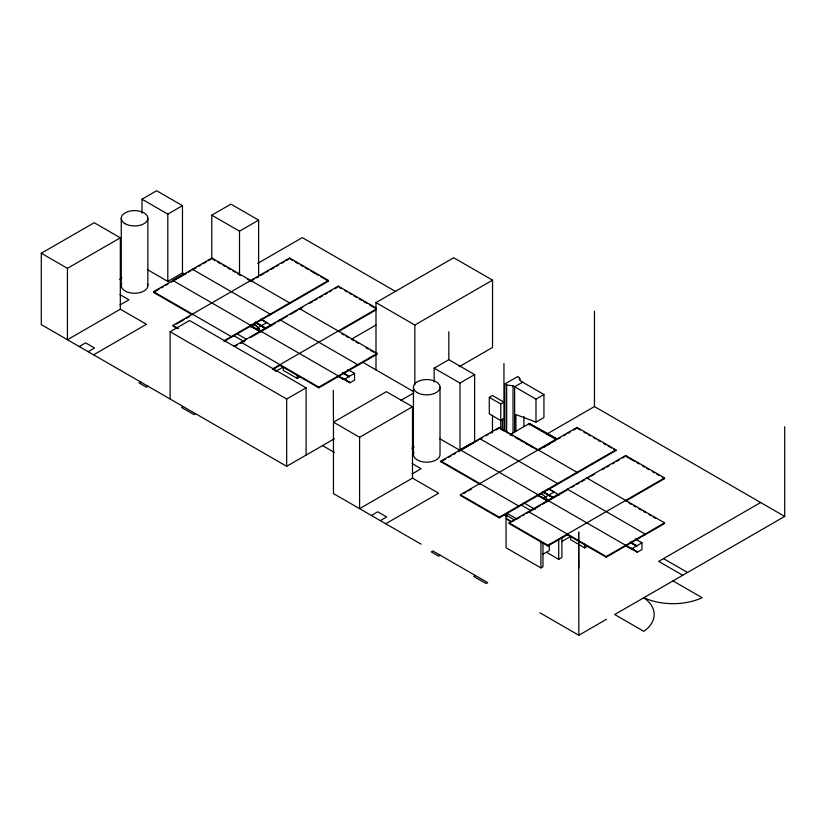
<?xml version="1.0" encoding="UTF-8"?>
<svg xmlns="http://www.w3.org/2000/svg" width="826" height="826" viewBox="0 0 826 826"><rect width="100%" height="100%" fill="white"/><g stroke="black" fill="none" stroke-linecap="round" stroke-linejoin="round"><path stroke-width="1.24" d="M334.427 438.74L286.674 466.308L41.3 324.639L41.3 253.252L94.195 222.721L120.328 237.805L120.328 309.192L67.433 339.734L67.433 268.347L120.328 237.805M142 213.18L142 199.211L156.661 190.744L182.474 205.653L182.474 272.941L167.812 281.408L147.379 269.606M142 199.211L167.812 214.11L182.474 205.653M211.786 258.961L211.786 215.173L230.908 204.136L258.631 220.139L258.631 276.803M119.77 279.343L121.99 278.052M211.786 215.173L239.509 231.177L258.631 220.139M120.007 304.959L128.939 299.807L120.007 294.655M183.207 274.356L172.593 280.561A5.906 3.407 -60 0 1 172.923 280.489L250.722 325.361L250.722 326.063M192.406 314.84L153.533 292.394L153.533 291.692L211.848 258.032L289.606 302.915L289.606 303.617M153.533 292.394L159.088 289.193M161.307 287.902L163.527 286.622M165.747 285.342L167.967 284.061M171.302 282.131L180.749 276.679M181.297 276.359L186.304 273.478M188.524 272.198L190.744 270.907M192.964 269.627L196.299 267.707M198.519 266.426L200.739 265.136M202.959 263.855L206.293 261.935M208.513 260.655L210.733 259.364M79.224 346.538L85.594 342.852L94.515 348.004L88.145 351.69M93.565 354.819L146.46 324.277L120.328 309.192M257.681 263.38L302.295 237.62L395.891 291.661M177.414 328.624L172.975 326.063L172.975 325.361L289.606 258.032L328.48 280.468L328.48 281.17L224.063 341.458M176.299 324.143L184.074 319.652M186.304 318.371L189.629 316.441M247.397 279.25L250.722 281.17L254.057 279.25M256.277 277.97L258.497 276.679M260.727 275.399L264.052 273.478M266.271 272.198L268.502 270.907M270.721 269.627L274.056 267.707M276.276 266.426L278.496 265.136M281.831 263.215L284.051 261.935M286.271 260.655L288.491 259.364M170.115 399.02L170.115 331.722L189.546 320.509L306.105 387.797L306.105 455.095M140.73 382.046L139.129 382.965L146.46 387.198L148.05 386.279M224.063 340.756L328.48 280.468M257.196 328.118L266.757 322.594L261.192 319.373M261.532 325.702L255.967 322.398M233.851 346.404L338.257 286.116L376.026 307.922M260.727 331.278A5.906 3.407 -60 0 0 260.397 331.35L265.538 328.572M271 325.145L265.858 328.397M234.956 346.466L237.176 345.175M240.511 343.255L242.73 341.974M243.288 341.654L245.508 340.364M250.505 337.483L252.735 336.203M253.283 335.883L259.953 332.031M269.947 326.26L260.51 331.711L260.51 331.009L338.257 375.902L338.257 376.604M270.505 325.94L275.502 323.049M277.722 321.768L279.942 320.488M280.499 320.168L287.169 316.317M290.494 314.396L297.164 310.545M302.719 307.344L299.384 309.265L299.384 308.563L377.141 353.456L377.141 354.158L318.826 387.828L279.942 365.381M309.378 303.493L312.713 301.573M314.933 300.282L317.153 299.002M319.383 297.721L322.708 295.801M324.928 294.51L327.158 293.23M329.378 291.95L331.598 290.669M334.933 288.739L337.153 287.458M183.104 406.516L181.513 407.435L193.945 414.611L195.535 413.692M375.985 369.883L375.985 302.595L453.68 257.733L492.533 280.159L492.533 347.457L459.235 366.682M272.725 368.85L376.026 309.203M272.725 369.552L280.499 365.061M376.026 309.905L338.257 331.711L338.257 331.009M275.492 371.493L283.215 367.033L283.215 370.347L297.339 378.494L300.168 376.863M351.556 339.125L375.985 325.021M170.115 331.722L286.674 399.01L306.105 387.797M375.985 302.595L414.828 325.021L492.533 280.159M241.068 342.935L241.068 342.232L318.826 387.126L377.141 353.456M354.56 373.383L343.957 379.506L338.381 376.377L343.957 379.506A5.906 3.407 -60 0 1 346.734 380.734L349.987 382.789L354.56 380.146L354.56 373.383L347.87 369.532M346.868 375.531L349.336 376.398M434.166 382.118L434.166 368.159L448.817 359.692L474.63 374.591L474.63 441.889L461.022 449.747M400.579 400.548L413.733 392.949M359.599 437.284L412.494 406.743L412.494 478.13L359.599 508.671L359.599 437.284L333.467 422.2L333.281 390.295M434.166 368.159L459.979 383.058L474.63 374.591M504.903 430.986L504.903 383.935L517.654 376.573L519.409 377.585L521 381.261L543.942 394.508L543.942 417.512L535.981 422.107L515.899 414.569L515.899 431.255M489.291 397.368L492.482 395.52L503.953 402.148L500.762 403.986L489.291 397.368L489.291 413.919L500.762 420.548L503.953 418.71M522.59 382.18L514.629 386.785L514.629 432.566M411.926 448.281L414.156 447M504.903 383.935L506.658 384.947L513.039 385.866L535.981 399.113L543.942 394.508M412.174 473.897L421.095 468.745L412.174 463.603M465.389 446.845L470.613 443.738M479.823 484.222L440.939 461.786L440.939 461.084L499.255 427.414L577.013 472.307L577.013 472.999M440.939 461.786L445.39 459.215M448.714 457.294L450.944 456.014M453.164 454.723L455.384 453.443M458.719 451.523L462.601 449.272M463.159 448.952L472.596 443.5M473.153 443.18L475.373 441.9M475.931 441.58L478.151 440.299M480.371 439.019L482.601 437.728M485.925 435.808L488.156 434.528M490.376 433.247L492.595 431.957M495.93 430.036L498.15 428.756M510.014 434.652L512.667 435.622M510.974 434.104L528.816 423.8L555.908 439.432L538.056 449.736M529.301 423.521L556.858 438.885L529.301 423.521L529.301 424.987M371.39 515.486L377.761 511.8L386.682 516.952L380.311 520.628M385.721 523.756L438.627 493.215L412.494 478.13M546.409 434.3L594.452 406.568L784.7 516.405L784.7 426.67M537.106 450.294L537.581 450.015L514.825 436.882M460.381 494.753L577.013 427.414L615.897 449.86L615.897 450.562L499.255 517.892L460.381 495.445L460.381 494.753L499.255 517.2L615.897 449.86M538.542 450.015L554.153 441.001M463.716 493.525L465.936 492.244M468.156 490.964L471.491 489.033M543.694 447.351L545.914 446.071M548.134 444.791L550.353 443.5M553.688 441.58L555.908 440.299M558.128 439.019L560.348 437.728M563.683 435.808L565.903 434.528M568.133 433.247L570.353 431.957M573.678 430.036L575.908 428.756M511.5 521.567L506.049 518.418L506.049 515.104L508.093 513.927L516.808 518.965M440.217 555.217L438.627 556.146L431.296 551.913L432.886 550.994L487.701 582.629L486.111 583.559L473.68 576.383L475.27 575.464M544.613 497.5L554.174 491.976L548.598 488.765M567.916 534.443L547.917 545.986L509.043 523.539L509.043 522.848L625.674 455.508L664.548 477.955L664.548 478.646L625.674 501.093M558.417 494.537L547.803 500.742A5.906 3.407 -60 0 1 548.134 500.67M512.368 521.619L514.598 520.339M516.818 519.048L520.153 517.128M522.373 515.847L524.593 514.567M526.812 513.276L531.81 510.396M532.367 510.076L537.365 507.185M537.922 506.865L540.142 505.584M542.362 504.304L547.359 501.413M551.809 498.852L547.917 501.093L547.917 500.401L625.674 545.284L625.674 545.986M552.357 498.532L559.026 494.681M559.584 494.361L561.804 493.081M562.361 492.761L564.581 491.48M565.139 491.16L567.359 489.87M571.241 487.629L574.576 485.709M576.796 484.418L579.016 483.138M581.246 481.857L584.571 479.937M589.021 477.366L586.79 478.646L586.79 477.955L664.548 522.848L664.548 523.539L606.232 557.209L567.359 534.763M591.24 476.086L594.575 474.165M602.35 469.674L604.57 468.394M606.79 467.103L609.01 465.823M612.345 463.902L614.565 462.622M616.785 461.331L619.004 460.051M622.339 458.131L624.559 456.85M509.043 522.848L547.917 545.284L664.548 477.955M561.804 541.515L570.632 536.425L570.632 539.729L584.746 547.886L587.575 546.244M542.692 554.391L549.28 550.591L549.28 544.169M511.5 521.929L506.049 518.79L506.049 547.783L540.927 567.916L542.971 566.739L542.971 542.785M546.575 552.336L558.717 559.347L561.897 557.509L561.897 537.334M528.475 512.316L528.475 511.624L606.232 556.507L664.548 522.848M641.967 542.775L631.363 548.98A5.906 3.407 -60 0 1 634.141 550.116L637.393 552.181L641.967 549.538L641.967 542.775L635.287 538.913M634.275 544.912L636.825 546.017L630.145 541.98M760.663 502.518L658.673 561.401L682.71 575.278M539.987 612.82L578.84 635.256L606.49 619.283M784.7 516.405L614.72 614.534L643.857 631.363A46.359 26.762 0 0 0 643.857 597.714A46.359 26.762 0 0 0 702.141 597.714L673.004 580.895M290.711 259.364L292.931 260.655M295.161 261.935L298.485 263.855M300.716 265.136L302.935 266.426M305.155 267.707L308.49 269.627M310.71 270.907L318.485 275.399M320.705 276.679L327.375 280.53M339.372 287.458L341.592 288.739M344.927 290.669L347.147 291.95M349.367 293.23L351.587 294.51M353.817 295.801L357.142 297.721M359.362 299.002L361.592 300.282M363.812 301.573L367.147 303.493M369.367 304.773L374.921 307.984M578.128 428.756L580.348 430.036M583.683 431.957L585.902 433.247M588.122 434.528L590.342 435.808M593.677 437.728L595.897 439.019M598.117 440.299L600.337 441.58M603.672 443.5L605.892 444.791M608.112 446.071L611.447 447.991M613.666 449.272L615.897 450.562M626.779 456.85L634.564 461.331M636.784 462.622L639.004 463.902M642.339 465.823L644.559 467.103M646.779 468.394L648.999 469.674M652.333 471.594L654.553 472.875M656.773 474.165L658.993 475.446M662.328 477.366L664.548 478.646M212.963 259.364L215.183 260.655M217.403 261.935L220.738 263.855M222.958 265.136L225.178 266.426M227.398 267.707L230.733 269.627M232.953 270.907L235.173 272.198M237.392 273.478L240.727 275.399M341.592 333.632L343.812 334.912M346.032 336.203L348.262 337.483M351.587 339.403L353.817 340.684M356.037 341.974L358.257 343.255M366.032 347.746L368.251 349.026M370.471 350.307L373.806 352.237M500.37 428.756L502.59 430.036M505.925 431.957L508.145 433.247M510.365 434.528L512.585 435.808M515.92 437.728L518.139 439.019M520.359 440.299L522.59 441.58M525.914 443.5L528.144 444.791M530.364 446.071L532.584 447.351M629.009 503.024L631.229 504.304M633.449 505.584L635.669 506.865M639.004 508.795L641.224 510.076M643.444 511.356L645.664 512.636M648.999 514.567L651.218 515.847M653.438 517.128L655.668 518.408M362.655 362.201L413.723 391.679M279.942 319.786L357.699 364.679L357.699 365.381M567.359 489.178L645.116 534.071L645.116 534.763M182.474 272.941L184.704 274.232M412.494 406.743L386.361 391.658L333.467 422.2L333.467 493.587L421.095 544.179M260.624 319.177L271.764 325.609M548.041 488.569L559.181 495.001M255.482 322.243L266.54 328.634M342.656 372.64L349.419 376.45M255.244 322.285L265.435 328.077M342.491 372.64L349.419 376.635M255.162 322.429L265.187 328.211M342.408 372.774L349.099 376.635M260.737 325.826L264.083 327.757M663.526 558.603L687.573 572.48M542.816 491.584L552.924 497.417L542.651 491.676M631.012 542.661L636.743 545.79M542.579 491.811L552.687 497.551M630.94 542.806L636.505 546.203M543.136 492.193L545.367 493.483M342.181 377.926L349.987 382.428M338.846 376.357L349.987 382.789M250.577 325.589L261.161 331.742M250.433 325.63L261.161 331.825M260.014 331.433L249.875 325.692L259.911 331.484M630.713 547.948L637.393 551.809M465.472 446.804L460.01 449.86A5.906 3.407 -60 0 1 460.34 449.871L538.139 494.753L538.139 495.445M626.397 545.728L634.192 550.23M541.34 496.818L543.56 498.192A5.906 3.407 -60 0 1 543.89 498.109M626.253 545.749L637.393 552.181M539.657 495.982L548.578 501.206M625.798 545.676L631.363 548.98M547.432 500.814L537.292 495.073L547.328 500.876M439.546 438.554L459.979 450.356L459.979 383.058M236.639 333.59L246.695 339.403M524.056 502.982L535.227 509.435M233.417 335.418L244.548 341.84M153.533 291.692L231.29 336.585L231.29 337.287M520.834 504.8L530.85 510.582M440.939 461.084L518.697 505.977L518.697 506.668M506.049 515.104L514.774 520.143M503.953 514.846L507.05 516.642M172.975 325.361L178.519 328.572M41.3 253.252L67.433 268.347M322.553 445.596L334.427 452.441M578.84 567.958L578.654 531.965L578.84 635.256M625.674 455.508L625.674 456.2M606.232 556.507L606.232 557.209M594.452 311.257L594.452 406.568M584.746 544.045L584.746 547.886M577.013 427.414L577.013 428.116M558.717 539.172L558.717 559.347M557.571 484.222L557.571 483.53L479.823 438.637L479.823 439.339M547.917 545.284L547.917 545.986M540.927 541.443L540.927 567.916M538.139 449.86L538.139 450.562M535.981 399.113L535.981 422.107M523.87 416.387L523.87 426.65M519.409 377.585L519.409 380.125M513.039 385.866L513.039 432.917M506.658 384.947L506.658 431.998M503.953 363.512L503.953 431.244M502.363 419.04L502.363 430.315M500.762 403.986L500.762 428.735M499.255 427.414L499.255 428.116M499.255 517.2L499.255 517.892M492.472 415.168L492.472 432.721M460.381 449.86L460.381 450.562M448.817 331.68L448.817 359.692M440.021 387.229L440.021 454.517A13.299 7.671 0 0 1 424.987 462.126A13.299 7.671 0 0 1 413.888 452.534M414.828 325.021L414.828 384.699M413.434 387.229L413.434 454.517M338.257 286.116L338.257 286.818M318.826 387.126L318.826 387.828M297.339 374.653L297.339 378.494M289.606 258.032L289.606 258.724M286.674 399.01L286.674 466.308M274.49 367.952L274.49 370.471M270.164 314.84L270.164 314.138L192.406 269.245L192.406 269.947M256.153 328.717L256.153 328.8A5.906 3.407 -60 0 1 256.483 328.727M250.722 280.468L250.722 281.17M239.509 231.177L239.509 274.965M172.975 280.468L172.975 281.17M167.812 214.11L167.812 281.408M147.854 218.281L147.854 285.579M121.267 218.281L121.267 285.579M147.4 283.586A13.299 7.671 0 0 1 134.566 293.251A13.299 7.671 0 0 1 121.721 283.586M250.164 326.951A7.888 4.553 60 0 1 254.831 324.928A7.888 4.553 60 0 1 260.386 331.298M250.619 325.785A7.888 4.553 60 0 1 260.283 331.36M538.036 495.166A7.888 4.553 60 0 1 547.69 500.742M417.326 392.649A13.299 7.671 0 0 0 439.566 389.211A13.299 7.671 0 0 0 423.284 379.815A13.299 7.671 0 0 0 417.326 392.649M125.16 223.712A13.299 7.671 0 0 0 147.4 220.263A13.299 7.671 0 0 0 131.117 210.867A13.299 7.671 0 0 0 125.16 223.712"/></g></svg>
